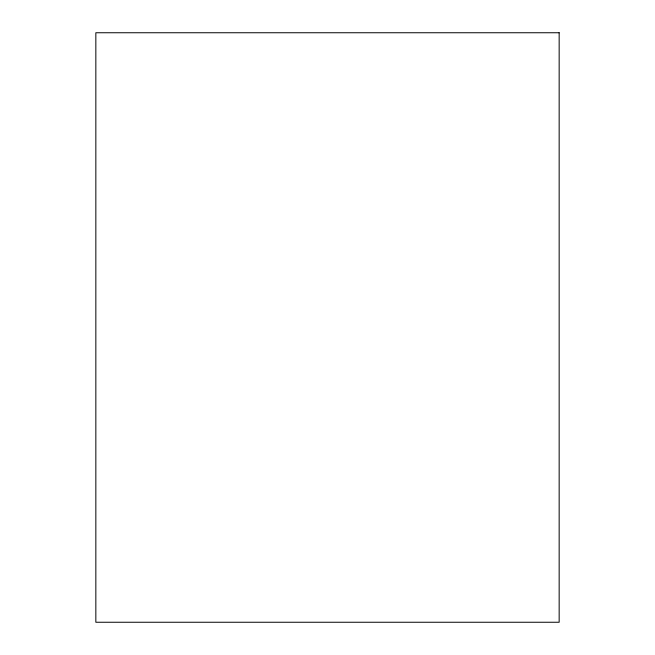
<?xml version="1.0" encoding="UTF-8"?>
<svg xmlns="http://www.w3.org/2000/svg" width="655" height="655" viewBox="0 0 655 655"><rect width="100%" height="100%" fill="white"/><g stroke="black" fill="none" stroke-linecap="round" stroke-linejoin="round"><path stroke-width="0.98" d="M559.157 32.75L95.843 32.75L95.843 622.25L559.157 622.25L559.157 32.75"/></g></svg>
